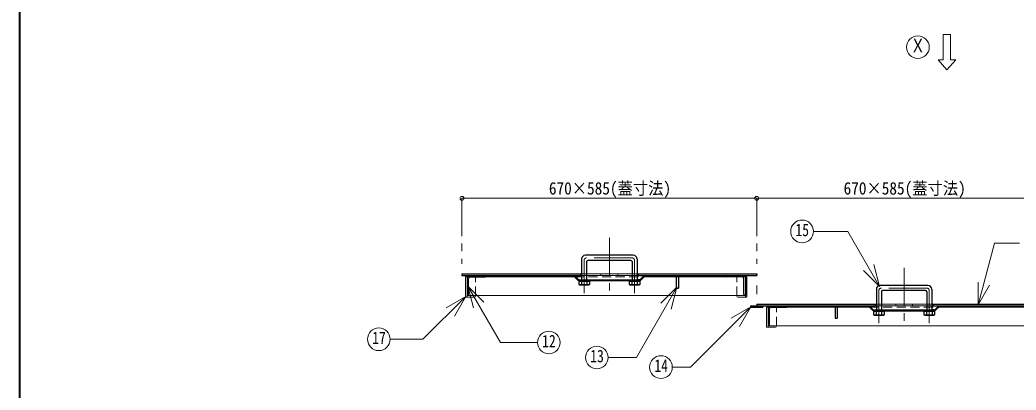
# Model space of a CAD drawing. Units: millimetres at full size, sheet at 1:15; details may follow other scales. Extents: x -3171 to 2904, y -2098 to 2117.
# Drawn here: x -3171 to -1193, y 21 to 756 of the extents above; entities that cross this region are included whole.
import ezdxf
from ezdxf.enums import TextEntityAlignment as Align

# ---------------------------------------------------------------- set-up
doc = ezdxf.new("R2010")
doc.units = ezdxf.units.MM
doc.header["$LTSCALE"] = 15
doc.header["$PDMODE"] = 32
doc.header["$PDSIZE"] = 7.5
doc.linetypes.add('CHAIN1', pattern=[8, 5, -1, 1, -1])
doc.linetypes.add('DASHED1', pattern=[1.8, 1.2, -0.6])
doc.layers.add('0-0_ﾚｲﾔ1', color=4, linetype='Continuous', lineweight=9)
doc.styles.add('ＭＳ ゴシック', font='')
doc.styles.get('ＭＳ ゴシック').set_extended_font_data('MS Gothic')

msp = doc.modelspace()

# ---------------------------------------------------------------- linework, layer by layer
at = {"layer": '0-0_ﾚｲﾔ1', "color": 1, "lineweight": 40}
msp.add_line((-3170.88, -2097.95), (-3170.88, 2117.05), dxfattribs=at)
at = {"layer": '0-0_ﾚｲﾔ1', "color": 7, "lineweight": 18}
for p, q in [((-1323.38, 727.05), (-1338.38, 727.05)), ((-1338.38, 677.05), (-1338.38, 727.05)), ((-1323.38, 677.05), (-1323.38, 727.05)), ((-1330.88, 657.05), (-1348.38, 677.05)), ((-1338.38, 677.05), (-1348.38, 677.05)), ((-1330.88, 657.05), (-1313.38, 677.05)), ((-1313.38, 677.05), (-1323.38, 677.05)), ((-1595.83, 336.37), (-1527.47, 336.37)), ((-1464.43, 227.19), (-1527.47, 336.37)), ((-1268.95, 190.4), (-1236.02, 313.28)), ((-1236.02, 313.28), (-1186.87, 313.28)), ((-1464.43, 227.19), (-1496.25, 259.01)), ((-1464.43, 227.19), (-1476.08, 270.66)), ((-2283.38, 246.05), (-2286.58, 246.05)), ((-2286.58, 246.05), (-2286.58, 206.05)), ((-2057.88, 252.05), (-2055.88, 252.05)), ((-2057.88, 248.85), (-2055.88, 248.85)), ((-2056.88, 240.35), (-2055.88, 240.35)), ((-2056.88, 238.85), (-2055.88, 238.85)), ((-2045.88, 252.05), (-2017.47, 252.05)), ((-2045.88, 248.85), (-2017.47, 248.85)), ((-2044.88, 240.35), (-2045.88, 240.35)), ((-2044.88, 238.85), (-2045.88, 238.85)), ((-2017.47, 252.05), (-2017.47, 248.85)), ((-1984.3, 252.05), (-1955.88, 252.05)), ((-1984.3, 252.05), (-1984.3, 248.85)), ((-1984.3, 248.85), (-1955.88, 248.85)), ((-1956.88, 240.35), (-1955.88, 240.35)), ((-1956.88, 238.85), (-1955.88, 238.85)), ((-1943.88, 252.05), (-1945.88, 252.05)), ((-1943.88, 248.85), (-1945.88, 248.85)), ((-1944.88, 240.35), (-1945.88, 240.35)), ((-1944.88, 238.85), (-1945.88, 238.85)), ((-1727.68, 246.05), (-1730.88, 246.05)), ((-1727.68, 246.05), (-1727.68, 206.05)), ((-2281.9, 227.78), (-2270.26, 184.31)), ((-2281.9, 227.78), (-2250.08, 195.96)), ((-1866.73, 225.58), (-1947.27, 86.07)), ((-1866.73, 225.58), (-1898.55, 193.76)), ((-1866.73, 225.58), (-1878.37, 182.11)), ((-1268.95, 190.4), (-1268.95, 235.4)), ((-1268.95, 190.4), (-1246.45, 229.37)), ((-2286.04, 206.96), (-2370.87, 122.13)), ((-2286.04, 206.96), (-2325.02, 184.46)), ((-2286.04, 206.96), (-2308.54, 167.99)), ((-2283.38, 206.05), (-2286.58, 206.05)), ((-2283.38, 208.85), (-2283.38, 206.05)), ((-1730.88, 208.85), (-1730.88, 206.05)), ((-1730.88, 206.05), (-1727.68, 206.05)), ((-1720.08, 186.35), (-1839.45, 66.98)), ((-1720.08, 186.35), (-1759.05, 163.85)), ((-1720.08, 186.35), (-1742.58, 147.38)), ((-1685.88, 186.05), (-1689.08, 186.05)), ((-1689.08, 186.05), (-1689.08, 146.05)), ((-1472.88, 192.05), (-1470.88, 192.05)), ((-1472.88, 188.85), (-1470.88, 188.85)), ((-1471.88, 180.35), (-1470.88, 180.35)), ((-1471.88, 178.85), (-1470.88, 178.85)), ((-1460.88, 192.05), (-1432.47, 192.05)), ((-1460.88, 188.85), (-1432.47, 188.85)), ((-1459.88, 180.35), (-1460.88, 180.35)), ((-1459.88, 178.85), (-1460.88, 178.85)), ((-1432.47, 192.05), (-1432.47, 188.85)), ((-1399.3, 192.05), (-1370.88, 192.05)), ((-1399.3, 192.05), (-1399.3, 188.85)), ((-1399.3, 188.85), (-1370.88, 188.85)), ((-1371.88, 180.35), (-1370.88, 180.35)), ((-1371.88, 178.85), (-1370.88, 178.85)), ((-1358.88, 192.05), (-1360.88, 192.05)), ((-1358.88, 188.85), (-1360.88, 188.85)), ((-1359.88, 180.35), (-1360.88, 180.35)), ((-1359.88, 178.85), (-1360.88, 178.85)), ((-1685.88, 146.05), (-1689.08, 146.05)), ((-1685.88, 148.85), (-1685.88, 146.05)), ((-2435.84, 122.13), (-2370.87, 122.13)), ((-2003.11, 86.07), (-1947.27, 86.07)), ((-1875.83, 66.98), (-1839.45, 66.98))]:
    msp.add_line(p, q, dxfattribs=at)
at = {"layer": '0-0_ﾚｲﾔ1'}
for p, q in [((-1708.38, 402.05), (-2293.38, 402.05)), ((-1123.38, 402.05), (-1708.38, 402.05)), ((-2246.38, 245.85), (-2069.38, 245.85)), ((-2017.47, 252.05), (-1984.3, 252.05)), ((-2017.47, 248.85), (-1984.3, 248.85)), ((-1932.38, 245.85), (-1868.38, 245.85)), ((-1863.88, 245.85), (-1767.88, 245.85)), ((-2283.38, 208.85), (-1730.88, 208.85)), ((-2268.58, 206.05), (-2283.38, 206.05)), ((-2266.58, 208.05), (-2266.58, 208.85)), ((-1747.68, 208.05), (-1747.68, 208.85)), ((-1745.68, 206.05), (-1730.88, 206.05)), ((-1648.88, 185.85), (-1552.88, 185.85)), ((-1548.38, 185.85), (-1484.38, 185.85)), ((-1432.47, 192.05), (-1399.3, 192.05)), ((-1399.3, 188.85), (-1432.47, 188.85)), ((-1347.38, 185.85), (-1170.38, 185.85)), ((-1685.88, 148.85), (-1133.38, 148.85)), ((-1671.08, 146.05), (-1685.88, 146.05)), ((-1669.08, 148.05), (-1669.08, 148.85))]:
    msp.add_line(p, q, dxfattribs=at)
at = {"layer": '0-0_ﾚｲﾔ1', "linetype": 'CHAIN1'}
for p, q in [((-2293.38, 402.05), (-2293.38, 272.05)), ((-1708.38, 402.05), (-1708.38, 272.05)), ((-2000.88, 323.85), (-2000.88, 213.85)), ((-2050.88, 278.85), (-2050.88, 213.85)), ((-1955.88, 283.85), (-2045.88, 283.85)), ((-1950.88, 278.85), (-1950.88, 213.85)), ((-1415.88, 263.85), (-1415.88, 153.85)), ((-1708.38, 228.85), (-1708.38, 212.05)), ((-1465.88, 218.85), (-1465.88, 153.85)), ((-1370.88, 223.85), (-1460.88, 223.85)), ((-1365.88, 218.85), (-1365.88, 153.85))]:
    msp.add_line(p, q, dxfattribs=at)
at = {"layer": '0-0_ﾚｲﾔ1', "color": 5, "lineweight": 25}
for p, q in [((-2055.88, 281.35), (-2055.88, 238.35)), ((-1953.38, 288.85), (-2048.38, 288.85)), ((-1958.38, 278.85), (-2043.38, 278.85)), ((-1945.88, 281.35), (-1945.88, 238.35)), ((-2045.88, 276.35), (-2045.88, 238.35)), ((-1955.88, 276.35), (-1955.88, 238.35)), ((-2293.38, 252.05), (-2057.88, 252.05)), ((-2293.38, 252.05), (-2293.38, 248.85)), ((-2293.38, 248.85), (-2057.88, 248.85)), ((-2283.38, 248.85), (-2283.38, 208.85)), ((-2280.38, 211.85), (-2280.38, 242.85)), ((-2277.38, 245.85), (-2246.38, 245.85)), ((-2063.26, 239.72), (-2072.38, 248.85)), ((-2062.64, 241.22), (-2070.26, 248.85)), ((-2061.38, 237.85), (-2059.88, 238.35)), ((-2061.38, 237.85), (-2040.38, 237.85)), ((-2061.38, 237.85), (-2061.38, 230.85)), ((-2061.14, 238.85), (-2056.88, 238.85)), ((-2060.52, 240.35), (-2056.88, 240.35)), ((-2059.88, 238.35), (-2041.88, 238.35)), ((-2057.88, 252.05), (-2057.88, 248.85)), ((-2056.88, 240.35), (-2056.88, 238.85)), ((-2056.38, 237.85), (-2056.38, 230.85)), ((-2045.38, 237.85), (-2045.38, 230.85)), ((-2044.88, 240.35), (-2044.88, 238.85)), ((-2044.88, 240.35), (-1956.88, 240.35)), ((-2044.88, 238.85), (-1956.88, 238.85)), ((-1961.38, 237.85), (-1959.88, 238.35)), ((-1961.38, 237.85), (-1940.38, 237.85)), ((-1959.88, 238.35), (-1941.88, 238.35)), ((-1956.88, 240.35), (-1956.88, 238.85)), ((-1956.38, 237.85), (-1956.38, 230.85)), ((-1950.88, 238.35), (-1945.38, 237.85)), ((-1945.38, 237.85), (-1941.88, 238.35)), ((-1944.88, 240.35), (-1944.88, 238.85)), ((-1941.25, 240.35), (-1944.88, 240.35)), ((-1944.88, 238.85), (-1940.63, 238.85)), ((-1943.88, 252.05), (-1708.38, 252.05)), ((-1943.88, 252.05), (-1943.88, 248.85)), ((-1943.88, 248.85), (-1708.38, 248.85)), ((-1939.13, 241.22), (-1931.5, 248.85)), ((-1938.5, 239.72), (-1929.38, 248.85)), ((-1868.38, 248.85), (-1868.38, 223.85)), ((-1863.88, 248.85), (-1863.88, 223.85)), ((-1736.88, 245.85), (-1767.88, 245.85)), ((-1733.88, 211.85), (-1733.88, 242.85)), ((-1730.88, 248.85), (-1730.88, 208.85)), ((-1708.38, 252.05), (-1708.38, 248.85)), ((-2061.38, 230.85), (-2040.38, 230.85)), ((-2061.38, 230.85), (-2059.88, 230.35)), ((-2059.88, 230.35), (-2056.38, 230.85)), ((-2059.88, 230.35), (-2041.88, 230.35)), ((-2056.38, 230.85), (-2050.88, 230.35)), ((-2050.88, 230.35), (-2045.38, 230.85)), ((-2045.38, 230.85), (-2041.88, 230.35)), ((-1961.38, 230.85), (-1940.38, 230.85)), ((-1959.88, 230.35), (-1941.88, 230.35)), ((-1940.38, 230.85), (-1941.88, 230.35)), ((-1868.38, 223.85), (-1863.88, 223.85)), ((-1470.88, 221.35), (-1470.88, 178.35)), ((-1368.38, 228.85), (-1463.38, 228.85)), ((-1373.38, 218.85), (-1458.38, 218.85)), ((-1360.88, 221.35), (-1360.88, 178.35)), ((-1460.88, 216.35), (-1460.88, 178.35)), ((-1370.88, 216.35), (-1370.88, 178.35)), ((-1720.88, 188.85), (-1472.88, 188.85)), ((-1708.38, 192.05), (-1472.88, 192.05)), ((-1708.38, 192.05), (-1708.38, 188.85)), ((-1695.88, 188.85), (-1695.88, 185.65)), ((-1685.88, 188.85), (-1685.88, 148.85)), ((-1682.88, 151.85), (-1682.88, 182.85)), ((-1679.88, 185.85), (-1648.88, 185.85)), ((-1548.38, 188.85), (-1548.38, 163.85)), ((-1478.26, 179.72), (-1487.38, 188.85)), ((-1477.64, 181.22), (-1485.26, 188.85)), ((-1476.38, 177.85), (-1474.88, 178.35)), ((-1476.14, 178.85), (-1471.88, 178.85)), ((-1475.52, 180.35), (-1471.88, 180.35)), ((-1474.88, 178.35), (-1456.88, 178.35)), ((-1472.88, 192.05), (-1472.88, 188.85)), ((-1471.88, 180.35), (-1471.88, 178.85)), ((-1459.88, 180.35), (-1459.88, 178.85)), ((-1459.88, 180.35), (-1371.88, 180.35)), ((-1459.88, 178.85), (-1371.88, 178.85)), ((-1376.38, 177.85), (-1374.88, 178.35)), ((-1374.88, 178.35), (-1356.88, 178.35)), ((-1371.88, 180.35), (-1371.88, 178.85)), ((-1365.88, 178.35), (-1360.38, 177.85)), ((-1360.38, 177.85), (-1356.88, 178.35)), ((-1359.88, 180.35), (-1359.88, 178.85)), ((-1356.25, 180.35), (-1359.88, 180.35)), ((-1359.88, 178.85), (-1355.63, 178.85)), ((-1358.88, 192.05), (-1123.38, 192.05)), ((-1358.88, 192.05), (-1358.88, 188.85)), ((-1358.88, 188.85), (-1123.38, 188.85)), ((-1354.13, 181.22), (-1346.5, 188.85)), ((-1353.5, 179.72), (-1344.38, 188.85)), ((-1476.38, 177.85), (-1455.38, 177.85)), ((-1476.38, 177.85), (-1476.38, 170.85)), ((-1476.38, 170.85), (-1455.38, 170.85)), ((-1476.38, 170.85), (-1474.88, 170.35)), ((-1474.88, 170.35), (-1471.38, 170.85)), ((-1474.88, 170.35), (-1456.88, 170.35)), ((-1471.38, 177.85), (-1471.38, 170.85)), ((-1471.38, 170.85), (-1465.88, 170.35)), ((-1465.88, 170.35), (-1460.38, 170.85)), ((-1460.38, 177.85), (-1460.38, 170.85)), ((-1460.38, 170.85), (-1456.88, 170.35)), ((-1376.38, 177.85), (-1355.38, 177.85)), ((-1376.38, 170.85), (-1355.38, 170.85)), ((-1374.88, 170.35), (-1356.88, 170.35)), ((-1371.38, 177.85), (-1371.38, 170.85)), ((-1355.38, 170.85), (-1356.88, 170.35))]:
    msp.add_line(p, q, dxfattribs=at)
at = {"layer": '0-0_ﾚｲﾔ1', "linetype": 'DASHED1'}
for p, q in [((-2283.38, 246.05), (-2266.58, 246.05)), ((-2266.58, 208.85), (-2266.58, 246.05)), ((-2069.38, 245.85), (-1932.38, 245.85)), ((-2045.88, 252.05), (-2055.88, 252.05)), ((-2045.88, 248.85), (-2055.88, 248.85)), ((-2045.88, 240.35), (-2055.88, 240.35)), ((-2045.88, 238.85), (-2055.88, 238.85)), ((-1945.88, 252.05), (-1955.88, 252.05)), ((-1945.88, 248.85), (-1955.88, 248.85)), ((-1945.88, 240.35), (-1955.88, 240.35)), ((-1945.88, 238.85), (-1955.88, 238.85)), ((-1868.38, 245.85), (-1863.88, 245.85)), ((-1730.88, 246.05), (-1747.68, 246.05)), ((-1747.68, 208.85), (-1747.68, 246.05)), ((-1685.88, 186.05), (-1669.08, 186.05)), ((-1669.08, 148.85), (-1669.08, 186.05)), ((-1548.38, 185.85), (-1552.88, 185.85)), ((-1484.38, 185.85), (-1347.38, 185.85)), ((-1460.88, 192.05), (-1470.88, 192.05)), ((-1460.88, 188.85), (-1470.88, 188.85)), ((-1460.88, 180.35), (-1470.88, 180.35)), ((-1460.88, 178.85), (-1470.88, 178.85)), ((-1360.88, 192.05), (-1370.88, 192.05)), ((-1360.88, 188.85), (-1370.88, 188.85)), ((-1360.88, 180.35), (-1370.88, 180.35)), ((-1360.88, 178.85), (-1370.88, 178.85))]:
    msp.add_line(p, q, dxfattribs=at)
at = {"layer": '0-0_ﾚｲﾔ1', "color": 5, "lineweight": 25}
for points in [[(-2059.88, 238.35), (-2056.38, 237.85), (-2050.88, 238.35)], [(-2050.88, 238.35), (-2045.38, 237.85), (-2041.88, 238.35)], [(-2041.88, 238.35), (-2040.38, 237.85), (-2040.38, 230.85), (-2041.88, 230.35)], [(-1961.38, 237.85), (-1961.38, 230.85), (-1959.88, 230.35), (-1956.38, 230.85)], [(-1959.88, 238.35), (-1956.38, 237.85), (-1950.88, 238.35)], [(-1945.38, 237.85), (-1945.38, 230.85), (-1941.88, 230.35)], [(-1941.88, 238.35), (-1940.38, 237.85), (-1940.38, 230.85)], [(-1956.38, 230.85), (-1950.88, 230.35), (-1945.38, 230.85)], [(-1720.88, 188.85), (-1720.88, 185.65), (-1695.88, 185.65)], [(-1552.88, 188.85), (-1552.88, 163.85), (-1548.38, 163.85)], [(-1474.88, 178.35), (-1471.38, 177.85), (-1465.88, 178.35)], [(-1465.88, 178.35), (-1460.38, 177.85), (-1456.88, 178.35)], [(-1456.88, 178.35), (-1455.38, 177.85), (-1455.38, 170.85), (-1456.88, 170.35)], [(-1374.88, 178.35), (-1371.38, 177.85), (-1365.88, 178.35)], [(-1356.88, 178.35), (-1355.38, 177.85), (-1355.38, 170.85)], [(-1376.38, 177.85), (-1376.38, 170.85), (-1374.88, 170.35), (-1371.38, 170.85)], [(-1371.38, 170.85), (-1365.88, 170.35), (-1360.38, 170.85)], [(-1360.38, 177.85), (-1360.38, 170.85), (-1356.88, 170.35)]]:
    msp.add_lwpolyline(points, dxfattribs=at)
at = {"layer": '0-0_ﾚｲﾔ1', "color": 7, "lineweight": 18}
msp.add_lwpolyline([(-2281.9, 227.78), (-2217.24, 115.77), (-2143.56, 115.77)], dxfattribs=at)
for centre in [(-1388.38, 702.05), (-1618.33, 336.37), (-2458.34, 122.13), (-2121.06, 115.77), (-2025.61, 86.07), (-1898.33, 66.98)]:
    msp.add_circle(centre, 22.5, dxfattribs=at)
at = {"layer": '0-0_ﾚｲﾔ1', "color": 5, "lineweight": 25}
for centre, radius, start, end in [((-2048.38, 281.35), 7.5, 90, 180), ((-2043.38, 276.35), 2.5, 90, 180), ((-1958.38, 276.35), 2.5, 0, 90), ((-1953.38, 281.35), 7.5, 0, 90), ((-2277.38, 242.85), 3, 90, 180), ((-2246.38, 248.85), 3, 270, 0), ((-2061.14, 241.85), 3, 225, 270), ((-2060.52, 243.35), 3, 225, 270), ((-1941.25, 243.35), 3, 270, 315), ((-1940.63, 241.85), 3, 270, 315), ((-1767.88, 248.85), 3, 180, 270), ((-1736.88, 242.85), 3, 0, 90), ((-1463.38, 221.35), 7.5, 90, 180), ((-1458.38, 216.35), 2.5, 90, 180), ((-1373.38, 216.35), 2.5, 0, 90), ((-1368.38, 221.35), 7.5, 0, 90), ((-2283.38, 211.85), 3, 270, 0), ((-1730.88, 211.85), 3, 180, 270), ((-1679.88, 182.85), 3, 90, 180), ((-1648.88, 188.85), 3, 270, 0), ((-1476.14, 181.85), 3, 225, 270), ((-1475.52, 183.35), 3, 225, 270), ((-1356.25, 183.35), 3, 270, 315), ((-1355.63, 181.85), 3, 270, 315), ((-1685.88, 151.85), 3, 270, 0)]:
    msp.add_arc(centre, radius, start, end, dxfattribs=at)
at = {"layer": '0-0_ﾚｲﾔ1', "linetype": 'CHAIN1'}
for centre, start, end in [((-2045.88, 278.85), 90, 180), ((-1955.88, 278.85), 0, 90), ((-1460.88, 218.85), 90, 180), ((-1370.88, 218.85), 0, 90)]:
    msp.add_arc(centre, 5, start, end, dxfattribs=at)
at = {"layer": '0-0_ﾚｲﾔ1'}
for centre, start, end in [((-2268.58, 208.05), 270, 0), ((-1745.68, 208.05), 180, 270), ((-1671.08, 148.05), 270, 0)]:
    msp.add_arc(centre, 2, start, end, dxfattribs=at)
at = {"layer": '0-0_ﾚｲﾔ1', "color": 1}
for p in [(-2293.38, 402.05), (-1708.38, 402.05)]:
    msp.add_point(p, dxfattribs=at)

# ---------------------------------------------------------------- texts
at = {"layer": '0-0_ﾚｲﾔ1', "color": 7, "style": 'ＭＳ ゴシック'}
for s, height, width, p in [('Ｘ', 27.49, 0.8, (-1403.38, 683.3)), ('670×585(蓋寸法)', 24.74, 0.9, (-2120.88, 402.05)), ('670×585(蓋寸法)', 24.74, 0.9, (-1535.88, 402.05)), ('15', 24.74, 0.8, (-1631.45, 319.5)), ('17', 24.74, 0.8, (-2471.46, 105.25)), ('12', 24.74, 0.8, (-2134.19, 98.89)), ('13', 24.74, 0.8, (-2038.73, 69.19)), ('14', 24.74, 0.8, (-1911.46, 50.1))]:
    msp.add_text(s, height=height, dxfattribs=dict(at, width=width)).set_placement(p, align=Align.BOTTOM_LEFT)

doc.saveas('drawing.dxf')
